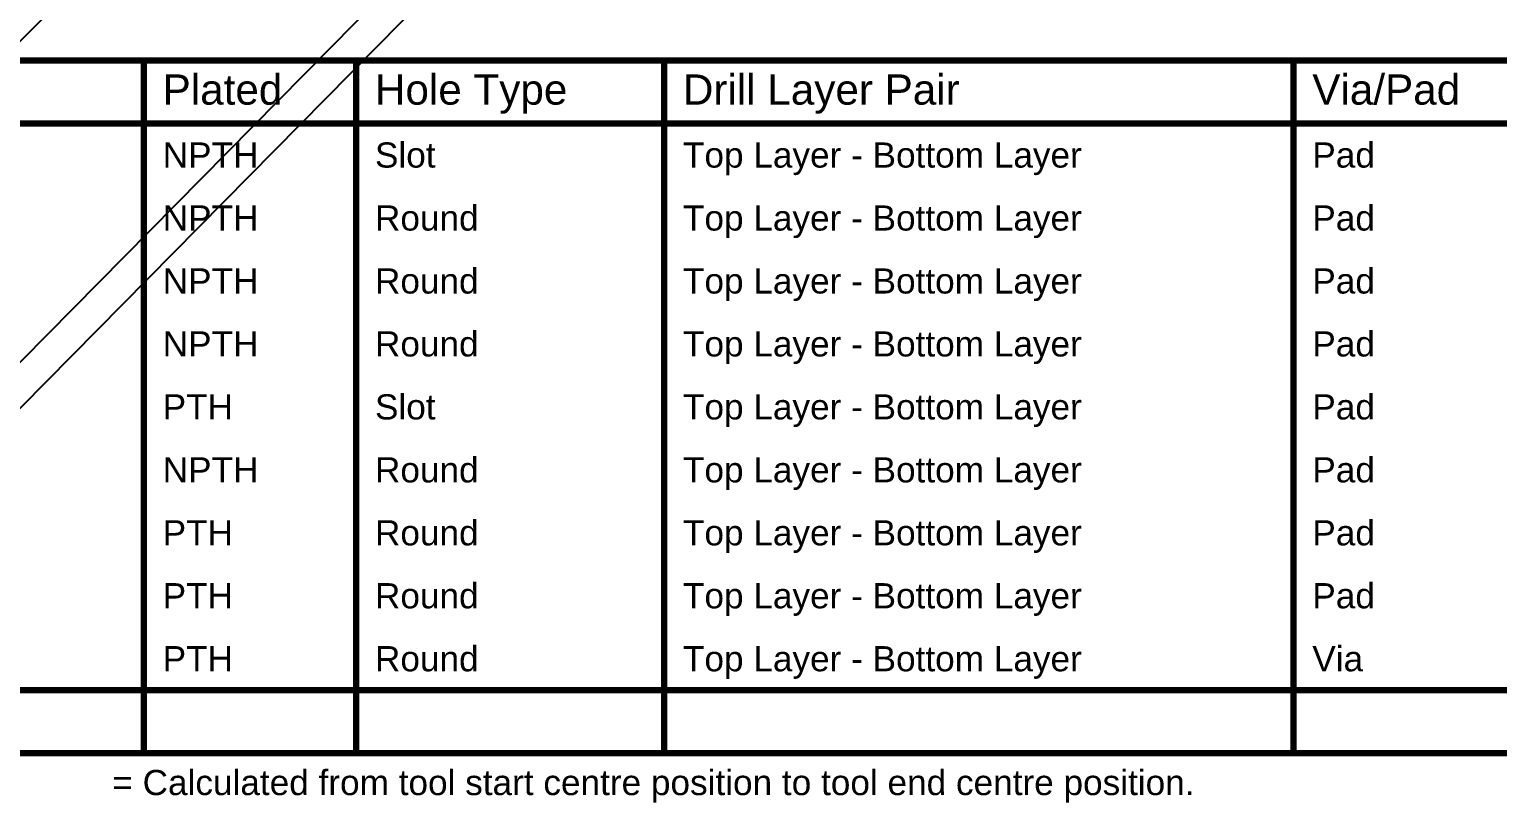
# Model space of a CAD drawing. Header units: inches. Extents: x -6 to 5433, y -4 to 5447.
# Drawn here: x 122.2 to 211, y 42 to 89 of the extents above; entities that cross this region are included whole.
import ezdxf

# ---------------------------------------------------------------- set-up
doc = ezdxf.new("R2010")
doc.units = ezdxf.units.IN
doc.layers.add('Drill Drawing', color=1, linetype='Continuous')
doc.layers.add('Top Solder', color=216, linetype='Continuous')
doc.styles.add('Arial', font='', dxfattribs={"height": 0.2})
doc.styles.get('Arial').set_extended_font_data('Arial')

msp = doc.modelspace()

# ---------------------------------------------------------------- linework, layer by layer
at = {"layer": 'Drill Drawing'}
for points in [[(70.675, 87.146, 0.381, 0.381, 0), (414.291, 87.146, 0.381, 0.381, 0)], [(129.105, 45.236, 0.381, 0.381, 0), (129.105, 87.146, 0.381, 0.381, 0)], [(141.954, 45.236, 0.381, 0.381, 0), (141.954, 87.146, 0.381, 0.381, 0)], [(160.593, 45.236, 0.381, 0.381, 0), (160.593, 87.146, 0.381, 0.381, 0)], [(198.682, 45.236, 0.381, 0.381, 0), (198.682, 87.146, 0.381, 0.381, 0)], [(70.675, 83.336, 0.381, 0.381, 0), (414.291, 83.336, 0.381, 0.381, 0)], [(70.675, 49.046, 0.381, 0.381, 0), (414.291, 49.046, 0.381, 0.381, 0)], [(70.675, 45.236, 0.381, 0.381, 0), (414.291, 45.236, 0.381, 0.381, 0)]]:
    msp.add_lwpolyline(points, format="xyseb", dxfattribs=at)
for points in [[(129.01, 87.146, 0.191, 0.191, 1), (129.2, 87.146, 0.191, 0.191, 1)], [(141.859, 87.146, 0.191, 0.191, 1), (142.05, 87.146, 0.191, 0.191, 1)], [(160.498, 87.146, 0.191, 0.191, 1), (160.688, 87.146, 0.191, 0.191, 1)], [(198.586, 87.146, 0.191, 0.191, 1), (198.777, 87.146, 0.191, 0.191, 1)], [(129.01, 45.236, 0.191, 0.191, 1), (129.2, 45.236, 0.191, 0.191, 1)], [(141.859, 45.236, 0.191, 0.191, 1), (142.05, 45.236, 0.191, 0.191, 1)], [(160.498, 45.236, 0.191, 0.191, 1), (160.688, 45.236, 0.191, 0.191, 1)], [(198.586, 45.236, 0.191, 0.191, 1), (198.777, 45.236, 0.191, 0.191, 1)]]:
    msp.add_lwpolyline(points, format="xyseb", close=True, dxfattribs=at)
at = {"layer": 'Top Solder'}
for p in [(44.575, 10.581), (64.61, 11.173), (64.951, 8.702)]:
    msp.add_line(p, (5432.852, 5447.493), dxfattribs=at)

# ---------------------------------------------------------------- texts
at = {"layer": 'Drill Drawing', "style": 'Arial'}
for s, height, p in [('Plated', 1.8288, (130.248, 84.479)), ('Hole Type', 1.8288, (143.097, 84.479)), ('Drill Layer Pair', 1.8288, (161.736, 84.479)), ('Via/Pad', 1.8288, (199.825, 84.479)), ('NPTH', 1.524, (130.248, 80.669)), ('Slot', 1.524, (143.097, 80.669)), ('Top Layer - Bottom Layer', 1.524, (161.736, 80.669)), ('Pad', 1.524, (199.825, 80.669)), ('NPTH', 1.524, (130.248, 76.859)), ('Round', 1.524, (143.097, 76.859)), ('Top Layer - Bottom Layer', 1.524, (161.736, 76.859)), ('Pad', 1.524, (199.825, 76.859)), ('Round', 1.524, (143.097, 73.049)), ('Pad', 1.524, (199.825, 73.049)), ('NPTH', 1.524, (130.248, 73.049)), ('Top Layer - Bottom Layer', 1.524, (161.736, 73.049)), ('NPTH', 1.524, (130.248, 69.239)), ('Round', 1.524, (143.097, 69.239)), ('Top Layer - Bottom Layer', 1.524, (161.736, 69.239)), ('Pad', 1.524, (199.825, 69.239)), ('PTH', 1.524, (130.248, 65.429)), ('Slot', 1.524, (143.097, 65.429)), ('Top Layer - Bottom Layer', 1.524, (161.736, 65.429)), ('Pad', 1.524, (199.825, 65.429)), ('NPTH', 1.524, (130.248, 61.619)), ('Round', 1.524, (143.097, 61.619)), ('Top Layer - Bottom Layer', 1.524, (161.736, 61.619)), ('Pad', 1.524, (199.825, 61.619)), ('PTH', 1.524, (130.248, 57.809)), ('Round', 1.524, (143.097, 57.809)), ('Top Layer - Bottom Layer', 1.524, (161.736, 57.809)), ('Pad', 1.524, (199.825, 57.809)), ('PTH', 1.524, (130.248, 53.999)), ('Round', 1.524, (143.097, 53.999)), ('Top Layer - Bottom Layer', 1.524, (161.736, 53.999)), ('Pad', 1.524, (199.825, 53.999)), ('PTH', 1.524, (130.248, 50.189)), ('Round', 1.524, (143.097, 50.189)), ('Top Layer - Bottom Layer', 1.524, (161.736, 50.189)), ('Via', 1.524, (199.825, 50.189)), ('= Calculated from tool start centre position to tool end centre position.', 1.524, (127.2, 42.697))]:
    msp.add_text(s, height=height, dxfattribs=at).set_placement(p)

doc.saveas('drawing.dxf')
